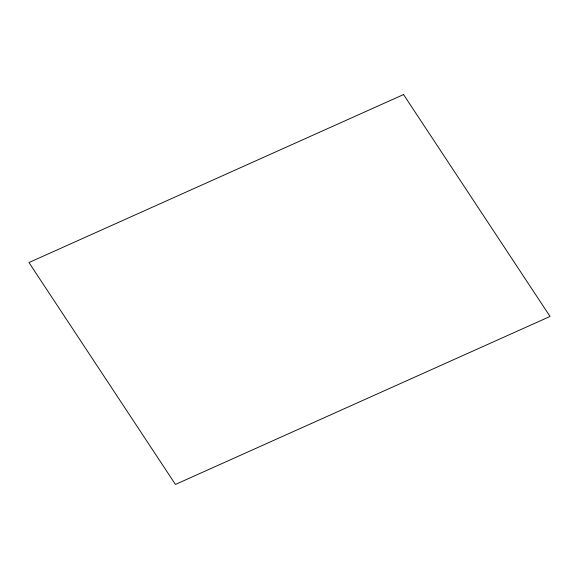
<?xml version="1.0" encoding="UTF-8"?>
<svg xmlns="http://www.w3.org/2000/svg" width="579" height="579" viewBox="0 0 579 579"><rect width="100%" height="100%" fill="white"/><g stroke="black" fill="none" stroke-linecap="round" stroke-linejoin="round"><path stroke-width="0.87" d="M403.549 94.565L28.95 262.548L175.451 484.435L550.05 316.452L403.549 94.565"/></g></svg>
